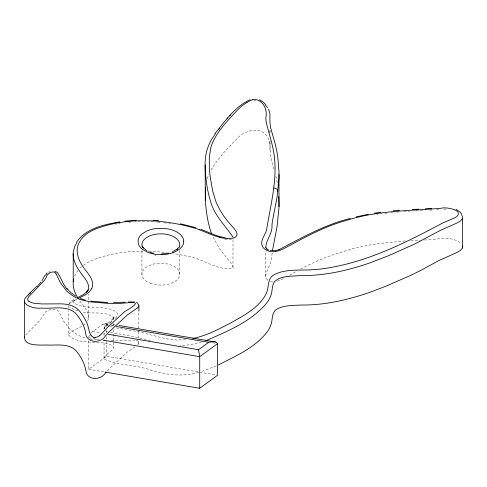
<?xml version="1.0" encoding="UTF-8"?>
<svg xmlns="http://www.w3.org/2000/svg" width="487" height="487" viewBox="0 0 487 487"><rect width="100%" height="100%" fill="white"/><g stroke="black" fill="none" stroke-linecap="round" stroke-linejoin="round"><path stroke-width="0.37" stroke-dasharray="2.44 1.83" d="M198.775 372.318C183.13 377.078 166.505 374.972 151.147 370.223C136.123 364.702 118.968 365.664 104.516 359.303L104.048 358.304C105.515 353.714 111.261 352.344 113.477 348.187L113.562 347.128C108.339 341.478 99.056 343.14 92 342.288C84.099 341.655 74.548 341.375 68.813 335.226L68.71 310.712M68.71 307.735L68.71 305.501M104.048 358.304L104.048 339.433M104.048 335.665L104.048 332.645M113.562 325.882L113.562 323.648M113.562 319.929L113.447 316.623C114.116 322.558 105.265 323.599 104.048 328.871L104.516 329.876M232.993 239.592L232.987 267.533L232.445 268.221C216.733 271.082 203.213 258.347 187.879 256.466A141.954 81.956 0 0 0 180.841 254.908L173.652 253.569M267.826 280.39L266.237 278.381L265.64 275.928L265.646 251.779M273.98 169.099L270.309 155.566L269.908 140.439M269.908 132.896L269.908 130.632M269.908 150.252L270.048 140.773M270.054 132.458L270.054 130.193M87.697 320.787L88.616 318.048L88.683 293.996M138.765 343.414L138.783 338.909M138.783 338.155L138.807 331.397M138.819 328.39L138.874 311.869M232.987 267.533L233.042 266.614L231.928 264.216L219.375 248.626L212.624 236.317M88.616 318.048C89.151 311.023 82.973 306.14 79.606 300.643M113.477 318.76L113.562 317.694C105.381 310.298 92 314.565 81.907 311.832M265.64 275.928C267.046 268.593 272.47 262.347 271.977 254.464A208.941 120.63 0 0 1 272.136 253.027M88.683 337.254L89.498 334.995M108.047 325.499A4.006 3.269 -4.4 0 0 104.048 328.871C104.845 323.143 111.639 321.639 114.147 316.952L112.582 319.265L113.562 317.694M68.898 303.815L71.132 301.021L75.095 298.787M207.273 178.54L208.886 174.279M104.048 328.871L105.022 326.278L104.346 327.739M74.627 276.056L76.897 271.904A47.416 27.375 0 0 1 77.896 270.571M68.71 334.192C72.898 328.786 81.043 328.457 85.724 323.411M210.987 170.091C217.835 158.531 227.131 148.602 236.572 139.13C246.83 127.35 267.692 125.579 270.048 144.554M25.677 335.013L40.025 320.318L45.754 311.747L49.698 309.793L54.453 309.166L57.143 309.927L58.848 311.589L63.767 321.463L70.244 329.681L78.133 335.306L85.712 338.197M90.953 332.98L102.666 324.159C104.845 321.974 107.852 323.587 106.501 326.88M137.711 344.839C139.946 343.365 138.57 340.37 136.165 340.23M115.809 318.279L117.598 315.113A8.949 5.168 0 0 0 116.551 312.38L113.715 310.432L109.599 309.032A28.989 16.735 0 0 0 104.754 308.119C94.478 306.378 81.152 308.995 72.697 301.97M115.577 318.516L115.09 318.979M69.282 303.742L72.076 301.739L76.191 299.712M111.28 322.138L109.051 324.074A11.335 6.544 0 0 0 108.199 325.079A3.251 1.875 0 0 0 108.065 325.395M111.529 321.937L112.016 321.548M88.658 340.669L88.658 369.268L106.501 356.234L198.927 372.062M134.99 346.86L127.387 352.01L109.362 368.708A162.835 94.009 0 0 0 107.116 371.064M74.456 300.357L76.745 299.164M289.637 275.173L297.094 270.967M300.631 269.031L302.409 268.087A201.058 116.083 0 0 1 306.067 266.219A208.278 120.246 0 0 1 317.865 260.746A197.113 113.8 0 0 1 338.97 252.82L352.43 248.863M283.41 278.594L277.2 281.261M216.265 365.907L201.6 371.52M201.6 342.087L189.881 344.778L179.977 345.648M231.465 239.251L228.446 239.574L224.495 239.202M380.962 213.799L382.192 213.641M384.645 213.324L387.11 213.032M185.772 339.683L176.708 340.023L167.546 338.946A77.555 44.774 0 0 1 161.282 337.613L143.379 332.913A109.989 63.505 0 0 0 137.498 331.58L115.23 327.733M390.83 212.63L392.692 212.448M436.614 209.623L438.574 209.447M396.436 212.113L400.192 211.821M432.072 210.013L428.243 210.293M403.948 211.565L409.579 211.242M405.202 240.919L378.521 243.579A155.621 89.845 0 0 0 352.43 248.863M424.481 239.945C436.577 240.146 451.346 234.49 461.311 243.847M422.613 210.615L415.795 210.938M410.827 240.602L420.129 240.164M443.76 209.112L447.529 209.124M111.413 340.663L115.985 340.632A112.442 64.917 0 0 0 121.513 340.443L135.161 340.036M253.952 100.438L255.961 100.45M272.897 282.028L270.279 281.693M148.888 251.14L166.335 252.491M153.283 221.889L148.888 221.707A95.622 55.208 0 0 0 135.057 221.895M103.414 340.34L104.547 340.413M157.66 222.175L160.771 222.443M96.682 339.798L90.022 339.031M163.869 222.766L166.335 223.064M168.788 223.393L170.62 223.661M105.509 323.155L109.234 323.794M112.96 324.433L115.194 324.811M106.501 324.622L107.992 324.878M111.724 325.517L113.209 325.773M212.344 342.751L214.578 343.134M102.666 324.159L108.638 325.182M111.626 325.693L113.118 325.949M92.493 331.586L100.706 332.992M103.694 333.504L105.186 333.759M88.658 337.655L99.092 339.445M102.818 340.084L105.052 340.468M199.676 372.19L216.07 374.996M88.658 369.268L105.052 372.074M110.281 332.377L135.331 336.858L150.574 340.638M112.071 327.045L110.172 326.515M78.121 310.913L72.514 308.831L69.544 306.84M105.691 330.758L107.438 331.537M275.916 176.257L277.091 182.035A352.308 203.402 0 0 1 277.566 184.932M179.752 250.568L179.752 273.962M141.936 250.982L141.936 274.376M113.562 329.675L113.562 347.128M106.501 330.649L106.501 332.901M106.501 336.669L106.501 356.234M143.227 251.085A95.622 55.208 0 0 0 107.085 255.377L98.057 257.988L91.824 260.429A47.665 27.522 0 0 0 86.284 263.37A48.231 27.844 0 0 0 83.569 265.214M147.634 251.122A95.622 55.208 0 0 1 148.888 251.158M80.252 268.008A48.231 27.844 0 0 1 81.603 266.779M376.695 214.42A155.621 89.845 0 0 1 377.912 214.237M115.364 224.197A95.622 55.208 0 0 1 116.57 223.983M118.986 223.582A95.622 55.208 0 0 1 120.204 223.399M128.818 222.358A95.622 55.208 0 0 1 130.68 222.194M72.624 301.709A6.635 3.829 0 0 1 74.56 300.436M155.986 255.291A18.914 10.921 0 0 1 154.799 255.085M150.252 283.215A18.914 10.921 0 0 0 179.709 274.942A18.914 10.921 0 0 0 152.577 264.35A18.914 10.921 0 0 0 150.252 283.215"/><path stroke-width="0.73" d="M28.995 294.392C16.308 303.815 33.134 309.184 41.626 308.088C52.675 308.989 65.623 305.075 75.004 312.684C80.093 318.218 84.141 325.012 85.572 332.469C86.029 343.219 100.669 344.047 105.49 335.817A162.835 94.009 0 0 1 109.362 331.647L127.387 314.949L137.711 307.778L138.898 305.86L138.679 304.728L137.742 303.809M278.996 206.707L278.984 171.461L277.779 156.948A352.308 203.402 0 0 0 277.091 152.608L275.569 145.388A285.498 164.831 0 0 0 274.406 141.09L270.541 127.436L269.926 122.176L269.932 113.648L268.532 109.125M218.237 365.007C235.988 355.845 255.766 347.517 267.911 330.923A66.682 38.497 0 0 0 270.681 325.419C272.921 320.336 271.265 313.591 275.928 309.689C283.434 305.051 292.766 305.532 301.27 305.026C318.449 305.215 335.513 302.384 352.046 297.843A197.442 113.995 0 0 0 369.785 292.352L386.581 285.942L410.62 275.392L420.244 270.693L438.391 260.795L457.116 252.388L460.525 250.312L462.437 248.023L462.65 217.354L461.676 214.822M138.88 311.12L138.898 305.86M211.474 233.462C207.675 222.815 206.123 211.498 205.319 200.267L205.13 165.026C204.85 154.939 207.675 144.834 213.489 136.549M77.561 297.472C74.742 292.79 72.764 287.348 73.233 281.809L73.233 252.382L74.627 246.623L76.897 242.471M205.49 187.191L205.319 200.267M275.496 251.462C271.253 252.12 266.34 251.292 263.412 247.889C258.81 242.142 264.678 235.976 266.523 230.369C270.875 202.525 279.38 174.109 272.385 145.826A283.866 163.888 0 0 0 271.332 141.394L266.279 122.815A98.325 56.766 0 0 1 265.902 117.592C267.412 110.354 264.204 102.093 256.765 99.762A3.993 2.307 0 0 0 254.311 99.433L252.771 99.756M265.805 247.767C265.847 239.823 272.787 233.389 271.977 225.037A208.941 120.63 0 0 1 272.537 220.708L277.073 197.089L278.948 178.729A312.703 180.537 0 0 0 279.027 174.37M73.233 281.809L73.701 278.911M272.537 250.141L277 227.021L278.948 208.162A312.703 180.537 0 0 0 279.027 203.797L278.789 196.535M462.437 248.023L462.376 245.515M24.642 336.961C23.772 347.414 43.057 344.528 49.631 345.131C59.171 345.046 71.382 343.524 77.543 352.625C81.579 358.012 84.768 364.106 85.882 370.808C87.173 380.852 101.059 380.396 105.49 372.878A162.835 94.009 0 0 1 106.026 372.263M87.697 291.354C91.215 283.994 83.904 277.736 80.233 272.117C76.416 266.766 73.099 260.582 73.16 253.837M462.437 218.596L460.525 220.879L457.116 222.955L440.254 230.43L414.528 244.133L388.62 255.663L369.791 262.931A197.442 113.995 0 0 1 352.046 268.416C334.709 273.262 316.763 275.879 298.744 275.666C290.69 276.373 281.206 275.685 274.765 281.376C271.533 285.577 272.72 291.299 270.681 295.986A66.682 38.497 0 0 1 267.917 301.49C252.57 321.122 228.196 330.947 205.977 340.65M41.979 280.786L44.597 275.977L46.533 274.108M88.348 289.412L86.333 292.468L87.124 291.603L83.667 294.452L77.549 297.63M213.787 136.098L214.396 135.197M214.712 134.753L215.339 133.858M214.931 133.657C225.152 121.074 234.935 106.586 250.129 99.677M76.769 241.917C86.345 228.141 104.194 224.647 119.656 221.877M218.706 129.432L219.406 128.556M41.048 282.046L38.418 285.053M178.705 247.579L177 249.521L177.749 248.687L172.319 251.943M227.015 118.834L227.813 117.957M229.651 115.924L230.436 115.054M37.335 286.246L37.876 285.65M36.994 286.1L28.161 294.635M30.876 292.675L29.622 293.819M99.829 335.549L108.199 326.807L123.655 312.551A52.535 30.334 0 0 1 124.855 311.497C148.565 297.727 126.504 304.174 114.92 303.377A82.315 47.525 0 0 1 106.836 303.291L90.022 301.849L79.996 299.499A24.855 14.354 0 0 1 78.036 298.695L74.499 296.827A59.651 34.443 0 0 1 69.617 293.484L67.48 291.695A39.861 23.017 0 0 1 66.342 290.587L60.169 282.363L56.121 273.907M46.271 273.731L47.263 272.939M108.175 334.271L198.519 349.739L208.692 342.312C211.388 342.002 216.088 340.596 217.561 343.639L217.561 375.252L199.713 388.285L105.052 372.074M217.561 343.639L199.713 356.673L105.052 340.468M246.891 102.44L243.579 104.699A78.681 45.425 0 0 0 237.948 109.569C228.044 120.265 217.196 130.93 211.735 144.712A102.276 59.049 0 0 0 210.895 147.305L209.282 156.966L209.337 167.668A435.883 251.657 0 0 0 210.165 176.659L212.636 190.947L215.863 201.508A149.746 86.455 0 0 0 216.971 204.108L219.107 208.393A214.95 124.1 0 0 0 220.526 210.932L223.667 215.918A147.226 85 0 0 0 229.377 223.156L234.381 228.92A48.803 28.179 0 0 1 235.945 231.106C237.638 233.151 237.431 236.609 234.606 237.534A7.506 4.334 0 0 1 232.646 238.216L227.21 238.581M78.614 298.281L84.951 295.092A27.339 15.785 0 0 0 91.745 288.414M279.045 249.673C302.025 237.577 324.932 224.641 350.415 218.407M48.974 272.087L49.577 271.868M279.392 249.557L275.739 250.628L270.157 250.647M356.222 216.898L368.257 214.274M192.773 338.556C206.33 335.695 218.748 329.255 230.905 322.826C244.072 315.387 258.834 307.827 266.109 293.88A55.579 32.087 0 0 0 266.925 291.81C268.921 286.277 267.576 278.972 273.146 275.283C285.321 268.24 300.302 270.827 313.75 269.628A59.475 34.34 0 0 0 315.96 269.475L318.894 269.195A99.537 57.466 0 0 0 328.475 267.88C369.237 261.135 406.42 242.289 442.5 223.113A115.559 66.719 0 0 1 444.448 222.261L454.481 217.945A24.015 13.861 0 0 0 456.465 216.837C464.507 209.574 444.637 206.671 440.832 208.333C408.897 210.822 376.293 210.609 345.52 220.696C323.198 226.79 303.109 238.35 282.856 249.161A36.348 20.984 0 0 1 281.961 249.545L280.853 249.983A19.973 11.53 0 0 1 275.52 251.511M168.873 253.045L161.227 254.025M374.387 213.178L380.591 212.235M124.922 221.153L136.226 220.203M393.186 210.774L399.535 210.238M95.227 337.308L93.857 337.284M425.236 208.844L431.689 208.418M125.269 302.208L113.544 302.64M412.343 209.471L418.765 209.167M128.3 301.995L134.394 301.94M107.846 302.561L90.698 301.13M153.052 220.24L158.634 220.623M118.919 325.45L215.516 342.002M116.107 326.46L208.692 342.312M225.238 237.65C216.575 236.554 208.862 232.232 200.778 229.249M180.427 223.795L195.92 227.642M219.85 237.443L213.263 235.385L199.627 229.809M189.662 226.741L188.98 226.558A127.503 73.616 0 0 0 175.466 223.606C149.125 218.858 121.184 219.406 95.915 228.841A46.326 26.748 0 0 0 90.424 231.526L88.445 232.737A43.623 25.184 0 0 0 80.836 239.768L78.943 242.946A48.42 27.954 0 0 0 77.975 245.405C75.588 252.863 78.827 260.679 83.1 266.766C86.936 272.86 93.845 278.454 92.457 286.368A25.208 14.555 0 0 1 91.72 288.407M85.286 300.132L80.166 298.476M150.002 252.187L153.515 253.216M55.274 271.277L57.868 272.866M268.568 250.105L266.188 248.394L266.645 248.772M136.427 302.384L137.663 303.17M456.027 209.307L460.203 212.18L461.779 214.243M54.623 272.087C51.762 271.174 46.922 273.554 46.265 277.334A40.196 23.206 0 0 1 43.933 280.841L28.489 296.948A14.823 8.559 0 0 0 27.875 298.379L27.759 299.505A5.546 3.202 0 0 0 28.83 301.343M259.425 99.774L263.083 101.984L265.811 104.65M146.904 250.781L142.447 247.061L143.263 247.962L142.094 245.898M75.753 296.151L70.962 292.724L67.023 288.541M28.885 301.325L30.212 302.068A13.624 7.865 0 0 0 35.034 303.395L42.296 303.955L59.84 303.845A33.079 19.096 0 0 1 66.177 304.259L67.79 304.564A17.252 9.959 0 0 1 72.88 306.159C78.931 308.606 82.26 314.541 85.383 319.892A82.766 47.787 0 0 1 87.599 324.774L89.395 331.69A30.602 17.666 0 0 0 90.88 335.093M57.801 273.341C61.472 278.26 62.847 284.676 67.212 289.241M91.848 336.213L90.917 335.086M265.476 105.186L267.588 107.609M265.847 247.542L266.973 249.259M233.042 237.181C225.225 225.548 214.237 215.321 210.481 201.174C206.963 189.473 205.374 177.225 205.13 165.026M198.519 349.739L199.713 356.362L199.713 388.285M24.35 301.228L24.435 337.716M54.721 272.056A10.117 5.844 0 0 1 56.023 273.919M93.796 337.351A3.665 2.118 0 0 1 92 336.182M99.78 335.531A7.238 4.182 0 0 1 95.269 337.412M273.858 187.988A4.006 3.263 7 0 1 277.852 191.421M189.65 226.753A82.315 47.525 0 0 1 199.646 229.785M227.21 238.606A25.774 14.884 0 0 1 219.874 237.406M247.012 102.501A21.878 12.632 0 0 1 252.686 99.671M142.32 246.927A18.914 10.921 0 0 1 161.392 233.827A18.914 10.921 0 0 1 179.119 247.542M183.757 241.217L183.404 243.804A23.26 13.429 0 0 1 179.508 249.149L174.845 251.943A23.394 13.508 0 0 1 164.63 254.518L157.916 254.591A23.394 13.508 0 0 1 147.537 252.242L142.697 249.551A23.382 13.502 0 0 1 138.247 243.652L138.113 239.774A23.382 13.502 0 0 1 142.186 233.784L146.843 230.99A23.394 13.508 0 0 1 157.064 228.421L163.772 228.342A23.394 13.508 0 0 1 174.151 230.698L175.923 231.495A22.031 12.717 0 0 1 178.285 232.877A23.206 13.399 0 0 1 183.228 238.648L183.757 241.217"/></g></svg>
